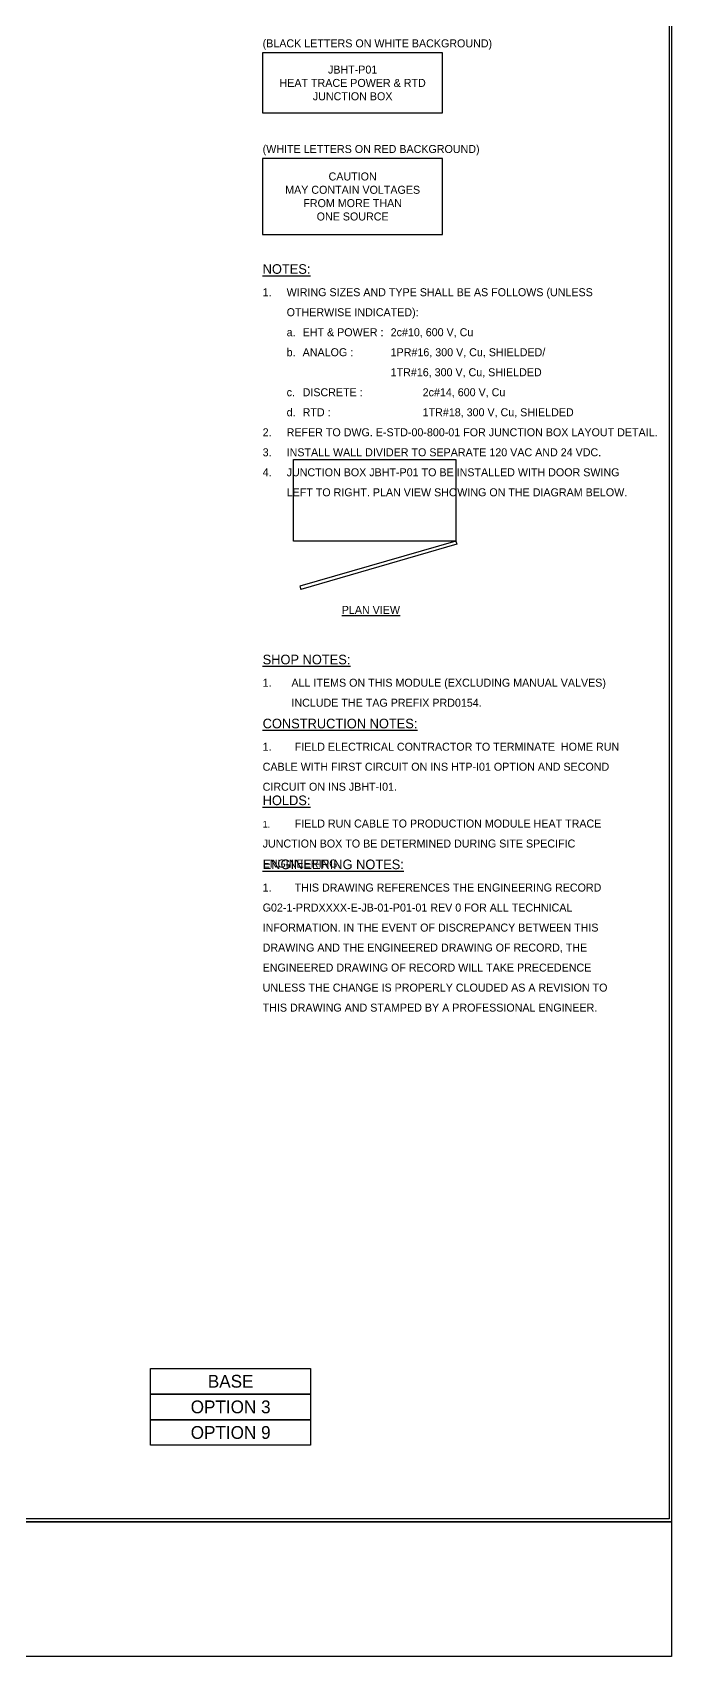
# Model space of a CAD drawing. Extents: x -790 to 844, y 0 to 794.
# Drawn here: x 644 to 844, y 0 to 507 of the extents above; entities that cross this region are included whole.
import ezdxf
from ezdxf.enums import TextEntityAlignment as Align

# ---------------------------------------------------------------- set-up
doc = ezdxf.new("R2010")
doc.units = 0
doc.header["$LTSCALE"] = 10
doc.header["$MEASUREMENT"] = 0
for name, color, linetype in [('(OPTION 3) SYMBOL-3', 3, 'Continuous'), ('(OPTION 3) TEXT-2', 2, 'Continuous'), ('(OPTION 9) SYMBOL-3', 3, 'Continuous'), ('(OPTION 9) TEXT-2', 2, 'Continuous'), ('E2', 2, 'Continuous'), ('ENGINEERING NOTE', 2, 'Continuous'), ('SYMBOL-1', 1, 'Continuous'), ('SYMBOL-3', 3, 'Continuous'), ('TEXT-2', 2, 'Continuous'), ('TITLE', 7, 'Continuous')]:
    doc.layers.add(name, color=color, linetype=linetype)
doc.layers.add('View', color=251, linetype='Continuous', plot=False)
doc.styles.add('Scovan Elec', font='FRAMDCN.TTF')

msp = doc.modelspace()

# ---------------------------------------------------------------- linework, layer by layer
at = {"layer": '(OPTION 3) SYMBOL-3'}
msp.add_lwpolyline([(681, 74), (681, 82), (731, 82), (731, 74)], close=True, dxfattribs=at)
at = {"layer": '(OPTION 9) SYMBOL-3'}
msp.add_lwpolyline([(681, 66), (681, 74), (731, 74), (731, 66)], close=True, dxfattribs=at)
at = {"layer": 'E2'}
for p, q in [((776.39, 348.5), (727.61, 334.37)), ((776.67, 347.54), (727.89, 333.41)), ((776.39, 348.5), (776.67, 347.54)), ((727.61, 334.37), (727.89, 333.41))]:
    msp.add_line(p, q, dxfattribs=at)
msp.add_lwpolyline([(725.61, 374), (776.39, 374), (776.39, 348.5), (725.61, 348.5)], close=True, dxfattribs=at)
at = {"layer": 'SYMBOL-1', "flags": 128}
for points in [[(716, 501), (716, 482.25), (772.25, 482.25), (772.25, 501), (716, 501)], [(716, 468), (716, 444.3), (772.25, 444.3), (772.25, 468), (716, 468)]]:
    msp.add_lwpolyline(points, dxfattribs=at)
at = {"layer": 'SYMBOL-3'}
msp.add_lwpolyline([(681, 82), (681, 90), (731, 90), (731, 82)], close=True, dxfattribs=at)
at = {"layer": 'TITLE'}
for points in [[(0, 536.37), (843.77, 536.37), (843.77, 42.04), (0, 42.04)], [(0, 42.04), (843.77, 42.04), (843.77, 0), (0, 0)]]:
    msp.add_lwpolyline(points, close=True, dxfattribs=at)
at = {"layer": 'View'}
msp.add_lwpolyline([(0, 536), (843, 536), (843, 43), (0, 43)], close=True, dxfattribs=at)

# ---------------------------------------------------------------- texts
at = {"layer": '(OPTION 3) TEXT-2', "style": 'Scovan Elec'}
msp.add_text('OPTION 3', height=4, dxfattribs=at).set_placement((706, 78), align=Align.MIDDLE)
at = {"layer": '(OPTION 9) TEXT-2', "style": 'Scovan Elec'}
msp.add_text('OPTION 9', height=4, dxfattribs=at).set_placement((706, 70), align=Align.MIDDLE)
at = {"layer": 'ENGINEERING NOTE', "insert": (716, 249), "char_height": 2.5, "width": 114, "attachment_point": 1, "style": 'Scovan Elec'}
msp.add_mtext('\\pxsm1.5;{\\H1.2x;\\LENGINEERING NOTES:\\P\\pi-3,l3,s*,t3,36;}1.^ITHIS DRAWING REFERENCES THE ENGINEERING RECORD G02-1-PRDXXXX-E-JB-01-P01-01 REV 0 FOR ALL TECHNICAL INFORMATION{\\H0.99999x;. IN THE EVENT OF DISCREPANCY BETWEEN THIS DRAWING AND THE ENGINEERED DRAWING OF RECORD, THE ENGINEERED DRAWING OF RECORD WILL TAKE PRECEDENCE UNLESS THE CHANGE IS PROPERLY CLOUDED AS A REVISION TO THIS DRAWING AND STAMPED BY A PROFESSIONAL ENGINEER.}', dxfattribs=at)
at = {"layer": 'TEXT-2', "style": 'Scovan Elec'}
for s, p in [('(BLACK LETTERS ON WHITE BACKGROUND)', (716, 504)), ('(WHITE LETTERS ON RED BACKGROUND)', (716, 471))]:
    msp.add_text(s, height=2.5, dxfattribs=at).set_placement(p, align=Align.MIDDLE_LEFT)
msp.add_text('%%UPLAN VIEW', height=2.5, dxfattribs=at).set_placement((749.82, 327), align=Align.MIDDLE_CENTER)
msp.add_text('BASE', height=4, dxfattribs=at).set_placement((706, 86), align=Align.MIDDLE)
at = {"layer": 'TEXT-2', "char_height": 2.5, "attachment_point": 5, "style": 'Scovan Elec'}
for s, insert in [('{\\C2;JBHT-P01\\PHEAT TRACE POWER & RTD\\PJUNCTION BOX}', (744.12, 491.62)), ('CAUTION\\PMAY CONTAIN VOLTAGES\\PFROM MORE THAN\\PONE SOURCE', (744.12, 456.15))]:
    msp.add_mtext(s, dxfattribs=dict(at, insert=insert))
at = {"layer": 'TEXT-2', "attachment_point": 1, "style": 'Scovan Elec'}
for s, width, gutter_width, heights, insert, char_height in [('\\pxsm1.5;{\\H1.2x;\\LNOTES:\\P\\pi-3,l3,s*,t3;\\A1;\\H0.83333x;\\l1.^IWIRING SIZES AND TYPE SHALL BE AS FOLLOWS (UNLESS OTHERWISE INDICATED):\\P\\pi-2,l5,t5;a.^IEHT & POWER :^I2c#10, 600 V, Cu\\Pb.^IANALOG :^I^I1PR#16, 300 V, Cu, SHIELDED/\\P\\pt5,16;^I^I1TR#16, 300 V, Cu, SHIELDED\\P\\pt5;c.^IDISCRETE :^I^I2c#14, 600 V, Cu\\Pd.^IRTD :^I^I^I1TR#18, 300 V, Cu, SHIELDED\\P\\pi-3,l3,t3;2.^IREFER TO DWG. E-STD-00-800-01 FOR JUNCTION BOX LAYOUT DETAIL.\\P3.^IINSTALL WALL DIVIDER TO SEPARATE 120 VAC AND 24 VDC.\\P\\A0;4.^IJUNCTION BOX JBHT-P01 TO BE INSTALLED WITH DOOR SWING LEFT TO RIGHT. PLAN VIEW SHOWING ON THE DIAGRAM BELOW.}', 120, 12.5, [52.61], (716, 435), 2.5), ('\\pxsm1.5;{\\LSHOP NOTES:\\P\\pi-3,l3,s*,t3;\\H0.83333x;\\l1.^IALL ITEMS ON THIS MODULE (EXCLUDING MANUAL VALVES) INCLUDE THE TAG PREFIX PRD0154.}', 120, 12.5, [0], (716, 313), 3), ('\\pxsm1.5;{\\H1.2x;\\LCONSTRUCTION NOTES:\\P\\pi-3,l3,s*,t3;}1.^IFIELD ELECTRICAL CONTRACTOR TO TERMINATE  HOME RUN CABLE WITH FIRST CIRCUIT ON INS HTP-I01 OPTION AND SECOND CIRCUIT ON INS JBHT-I01.', 114.494, 10, [0], (716, 293), 2.5), ('\\pxsm1.5;{\\H1.2x;\\LHOLDS:\\P\\pi-3,l3,s*,t3;\\H0.69444x;\\l1.^I}FIELD RUN CABLE TO PRODUCTION MODULE HEAT TRACE JUNCTION BOX TO BE DETERMINED DURING SITE SPECIFIC ENGINEERING.', 114.494, 10, [0], (716, 269), 2.5)]:
    msp.add_mtext_dynamic_manual_height_columns(s, width=width, gutter_width=gutter_width, heights=heights, dxfattribs=dict(at, insert=insert, char_height=char_height))

doc.saveas('drawing.dxf')
